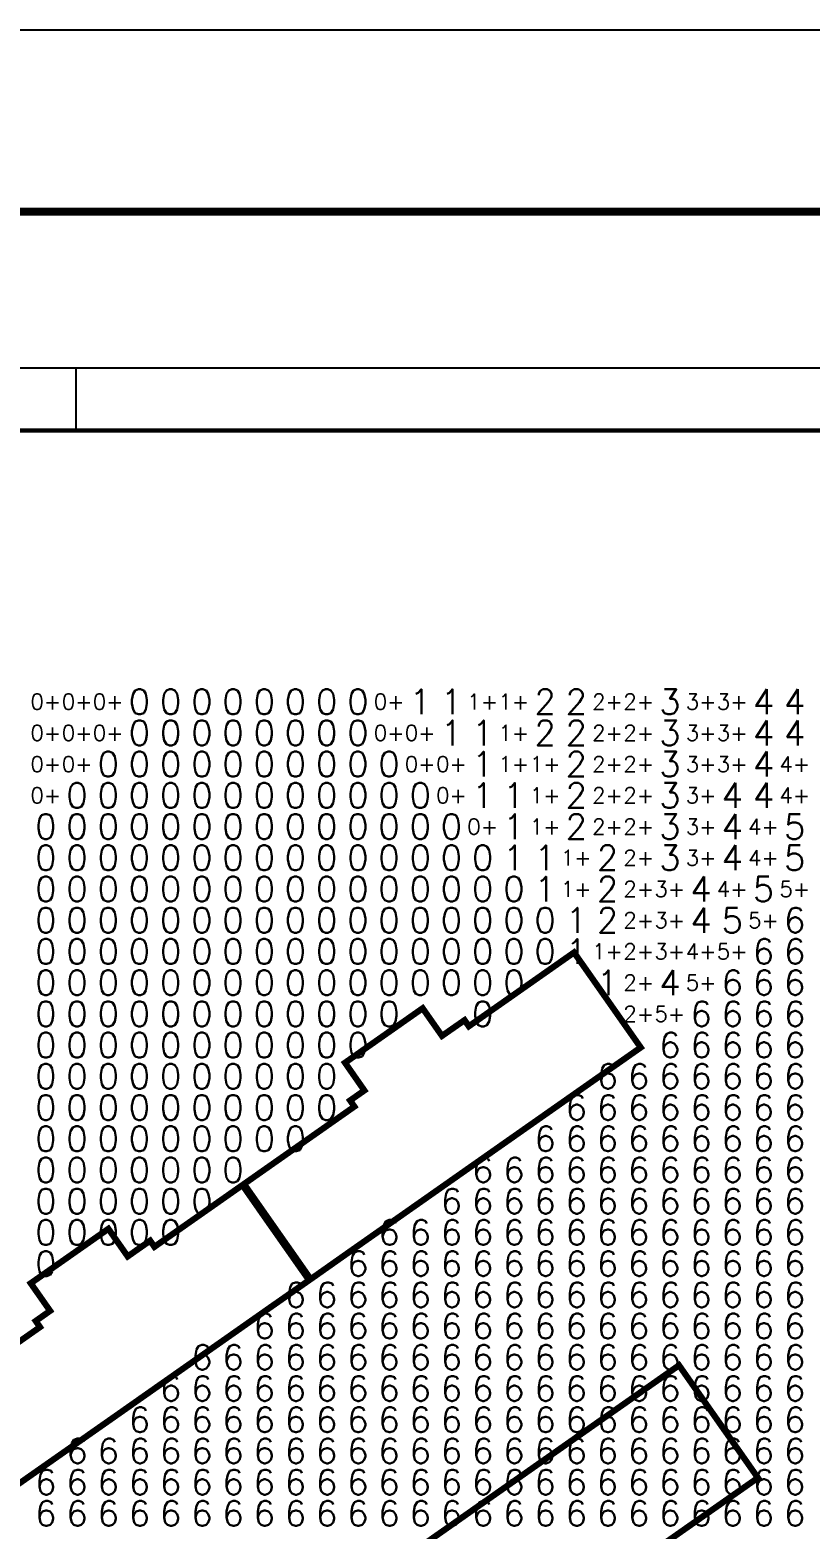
# Model space of a CAD drawing. Extents: x 36524853 to 36525459, y 2743936 to 2747542.
# Drawn here: x 36525041.7 to 36525104.2, y 2746994.5 to 2747114.6 of the extents above; entities that cross this region are included whole.
import ezdxf
from ezdxf.enums import TextEntityAlignment as Align

# ---------------------------------------------------------------- set-up
doc = ezdxf.new("R2010")
doc.units = 0
doc.header["$LTSCALE"] = 1000
doc.header["$MEASUREMENT"] = 0
for name, color, linetype in [('0-规划建筑', 34, 'Continuous'), ('_0', 7, 'Continuous'), ('A0-11 图框-粗线', 16, 'Continuous'), ('A0-13 图框-细线', 7, 'Continuous'), ('TG_SUNTESTE', 7, 'Continuous'), ('立面', 255, 'Continuous')]:
    doc.layers.add(name, color=color, linetype=linetype)
doc.layers.add('yichutu', color=7, linetype='Continuous', true_color=0xffffff, plot=False)
doc.styles.add('_TCH_SUNANA', font='SIMPLEX', dxfattribs={"width": 0.8, "bigfont": 'HZTXT'})

# ---------------------------------------------------------------- blocks, each defined once
blk = doc.blocks.new('33')
at = {"layer": 'Defpoints'}
blk.add_lwpolyline([(36502158.808, 2731665.999), (36502400.933, 2731665.999), (36502400.933, 2731494.799), (36502158.808, 2731494.799)], close=True, dxfattribs=at)
at = {"layer": '立面', "color": 7, "const_width": 0.407}
blk.add_lwpolyline([(36502158.808, 2731656.815), (36502400.933, 2731656.821)], dxfattribs=at)
blk = doc.blocks.new('yct-420-297-420-297-1-3000.0')
at = {"layer": 'yichutu', "color": 7, "linetype": 'Continuous', "true_color": 0xffffff}
blk.add_lwpolyline([(0, 0), (0, 297), (420, 297), (420, 0)], close=True, dxfattribs=at)
blk = doc.blocks.new('A$C6202001D')
at = {"layer": 'A0-11 图框-粗线', "const_width": 70}
blk.add_lwpolyline([(58400, 41000), (2500, 41000), (2500, 1000), (58400, 1000)], close=True, dxfattribs=at)
at = {"layer": 'A0-13 图框-细线'}
blk.add_line((30450, 42000), (30450, 41000), dxfattribs=at)
blk.add_lwpolyline([(59400, 42000), (0, 42000), (0, 0), (59400, 0)], close=True, dxfattribs=at)

msp = doc.modelspace()

# ---------------------------------------------------------------- linework, layer by layer
at = {"layer": '0-规划建筑', "const_width": 0.5}
for points in [[(36525078.96, 2747024.88), (36525078.96, 2747024.88), (36525087.56, 2747030.91), (36525087.56, 2747030.91), (36525090.67, 2747033.09), (36525087.17, 2747038.08), (36525087.17, 2747038.08), (36525085.33, 2747040.7), (36525079.77, 2747036.8), (36525079.77, 2747036.8), (36525076.9, 2747034.79), (36525076.56, 2747035.28), (36525075.74, 2747034.71), (36525075.74, 2747034.71), (36525074.75, 2747034.02), (36525073.2, 2747036.23), (36525066.98, 2747031.87), (36525068.53, 2747029.65), (36525067.39, 2747028.85), (36525067.73, 2747028.36), (36525062.98, 2747025.03), (36525062.98, 2747025.03), (36525058.89, 2747022.16), (36525064.23, 2747014.54), (36525067.34, 2747016.73), (36525067.34, 2747016.73), (36525073.23, 2747020.86), (36525073.23, 2747020.86)], [(36525093.74, 2747007.64), (36525060.5, 2746984.33), (36525066.81, 2746975.32), (36525100.06, 2746998.63)]]:
    msp.add_lwpolyline(points, close=True, dxfattribs=at)
msp.add_lwpolyline([(36525039.04, 2746996.89), (36525042.15, 2746999.07), (36525042.15, 2746999.07), (36525048.05, 2747003.2), (36525048.05, 2747003.2), (36525053.78, 2747007.22), (36525053.78, 2747007.22), (36525060.98, 2747012.27), (36525060.98, 2747012.27), (36525064.1, 2747014.45), (36525060.59, 2747019.45), (36525060.59, 2747019.45), (36525058.76, 2747022.07), (36525051.71, 2747017.13), (36525051.37, 2747017.62), (36525050.55, 2747017.05), (36525050.55, 2747017.05), (36525049.57, 2747016.36), (36525048.02, 2747018.57), (36525041.8, 2747014.21), (36525043.35, 2747012), (36525042.2, 2747011.19), (36525042.54, 2747010.7), (36525033.7, 2747004.5)], dxfattribs=at)

# ---------------------------------------------------------------- block references
at = {"xscale": 0.005, "yscale": 0.005, "zscale": 0.005}
msp.add_blockref('A$C6202001D', (36524893.16, 2746877.5), dxfattribs=at)
at = {"layer": '_0', "xscale": 1.583838383838384, "yscale": 1.583838383838384, "zscale": 1.583838383838384}
msp.add_blockref('33', (-21288666.55, -1579402.89), dxfattribs=at)
at = {"layer": 'yichutu', "linetype": 'Continuous', "xscale": 0.9129735061014543, "yscale": 0.9129735061014543, "zscale": 0.9129735061014543}
msp.add_blockref('yct-420-297-420-297-1-3000.0', (36524853.67, 2746843.42), dxfattribs=at)

# ---------------------------------------------------------------- texts
at = {"layer": 'TG_SUNTESTE', "color": 1, "style": '_TCH_SUNANA'}
for s, height, p in [('0+', 1.25, (36525043.01, 2747060.78)), ('0+', 1.25, (36525045.51, 2747060.78)), ('0+', 1.25, (36525048.01, 2747060.78)), ('0', 2, (36525050.51, 2747060.78)), ('0', 2, (36525053.01, 2747060.78)), ('0', 2, (36525055.51, 2747060.78)), ('0', 2, (36525058.01, 2747060.78)), ('0', 2, (36525060.51, 2747060.78)), ('0', 2, (36525063.01, 2747060.78)), ('0', 2, (36525065.51, 2747060.78)), ('0', 2, (36525068.01, 2747060.78)), ('0+', 1.25, (36525070.51, 2747060.78)), ('0+', 1.25, (36525043.01, 2747058.28)), ('0+', 1.25, (36525045.51, 2747058.28)), ('0+', 1.25, (36525048.01, 2747058.28)), ('0', 2, (36525050.51, 2747058.28)), ('0', 2, (36525053.01, 2747058.28)), ('0', 2, (36525055.51, 2747058.28)), ('0', 2, (36525058.01, 2747058.28)), ('0', 2, (36525060.51, 2747058.28)), ('0', 2, (36525063.01, 2747058.28)), ('0', 2, (36525065.51, 2747058.28)), ('0', 2, (36525068.01, 2747058.28)), ('0+', 1.25, (36525070.51, 2747058.28)), ('0+', 1.25, (36525073.01, 2747058.28)), ('0+', 1.25, (36525043.01, 2747055.78)), ('0+', 1.25, (36525045.51, 2747055.78)), ('0', 2, (36525048.01, 2747055.78)), ('0', 2, (36525050.51, 2747055.78)), ('0', 2, (36525053.01, 2747055.78)), ('0', 2, (36525055.51, 2747055.78)), ('0', 2, (36525058.01, 2747055.78)), ('0', 2, (36525060.51, 2747055.78)), ('0', 2, (36525063.01, 2747055.78)), ('0', 2, (36525065.51, 2747055.78)), ('0', 2, (36525068.01, 2747055.78)), ('0', 2, (36525070.51, 2747055.78)), ('0+', 1.25, (36525073.01, 2747055.78)), ('0+', 1.25, (36525075.51, 2747055.78)), ('0+', 1.25, (36525043.01, 2747053.28)), ('0', 2, (36525045.51, 2747053.28)), ('0', 2, (36525048.01, 2747053.28)), ('0', 2, (36525050.51, 2747053.28)), ('0', 2, (36525053.01, 2747053.28)), ('0', 2, (36525055.51, 2747053.28)), ('0', 2, (36525058.01, 2747053.28)), ('0', 2, (36525060.51, 2747053.28)), ('0', 2, (36525063.01, 2747053.28)), ('0', 2, (36525065.51, 2747053.28)), ('0', 2, (36525068.01, 2747053.28)), ('0', 2, (36525070.51, 2747053.28)), ('0', 2, (36525073.01, 2747053.28)), ('0+', 1.25, (36525075.51, 2747053.28)), ('0', 2, (36525043.01, 2747050.78)), ('0', 2, (36525045.51, 2747050.78)), ('0', 2, (36525048.01, 2747050.78)), ('0', 2, (36525050.51, 2747050.78)), ('0', 2, (36525053.01, 2747050.78)), ('0', 2, (36525055.51, 2747050.78)), ('0', 2, (36525058.01, 2747050.78)), ('0', 2, (36525060.51, 2747050.78)), ('0', 2, (36525063.01, 2747050.78)), ('0', 2, (36525065.51, 2747050.78)), ('0', 2, (36525068.01, 2747050.78)), ('0', 2, (36525070.51, 2747050.78)), ('0', 2, (36525073.01, 2747050.78)), ('0', 2, (36525075.51, 2747050.78)), ('0+', 1.25, (36525078.01, 2747050.78)), ('0', 2, (36525043.01, 2747048.28)), ('0', 2, (36525045.51, 2747048.28)), ('0', 2, (36525048.01, 2747048.28)), ('0', 2, (36525050.51, 2747048.28)), ('0', 2, (36525053.01, 2747048.28)), ('0', 2, (36525055.51, 2747048.28)), ('0', 2, (36525058.01, 2747048.28)), ('0', 2, (36525060.51, 2747048.28)), ('0', 2, (36525063.01, 2747048.28)), ('0', 2, (36525065.51, 2747048.28)), ('0', 2, (36525068.01, 2747048.28)), ('0', 2, (36525070.51, 2747048.28)), ('0', 2, (36525073.01, 2747048.28)), ('0', 2, (36525075.51, 2747048.28)), ('0', 2, (36525078.01, 2747048.28)), ('0', 2, (36525043.01, 2747045.78)), ('0', 2, (36525045.51, 2747045.78)), ('0', 2, (36525048.01, 2747045.78)), ('0', 2, (36525050.51, 2747045.78)), ('0', 2, (36525053.01, 2747045.78)), ('0', 2, (36525055.51, 2747045.78)), ('0', 2, (36525058.01, 2747045.78)), ('0', 2, (36525060.51, 2747045.78)), ('0', 2, (36525063.01, 2747045.78)), ('0', 2, (36525065.51, 2747045.78)), ('0', 2, (36525068.01, 2747045.78)), ('0', 2, (36525070.51, 2747045.78)), ('0', 2, (36525073.01, 2747045.78)), ('0', 2, (36525075.51, 2747045.78)), ('0', 2, (36525078.01, 2747045.78)), ('0', 2, (36525080.51, 2747045.78)), ('0', 2, (36525043.01, 2747043.28)), ('0', 2, (36525045.51, 2747043.28)), ('0', 2, (36525048.01, 2747043.28)), ('0', 2, (36525050.51, 2747043.28)), ('0', 2, (36525053.01, 2747043.28)), ('0', 2, (36525055.51, 2747043.28)), ('0', 2, (36525058.01, 2747043.28)), ('0', 2, (36525060.51, 2747043.28)), ('0', 2, (36525063.01, 2747043.28)), ('0', 2, (36525065.51, 2747043.28)), ('0', 2, (36525068.01, 2747043.28)), ('0', 2, (36525070.51, 2747043.28)), ('0', 2, (36525073.01, 2747043.28)), ('0', 2, (36525075.51, 2747043.28)), ('0', 2, (36525078.01, 2747043.28)), ('0', 2, (36525080.51, 2747043.28)), ('0', 2, (36525083.01, 2747043.28)), ('0', 2, (36525043.01, 2747040.78)), ('0', 2, (36525045.51, 2747040.78)), ('0', 2, (36525048.01, 2747040.78)), ('0', 2, (36525050.51, 2747040.78)), ('0', 2, (36525053.01, 2747040.78)), ('0', 2, (36525055.51, 2747040.78)), ('0', 2, (36525058.01, 2747040.78)), ('0', 2, (36525060.51, 2747040.78)), ('0', 2, (36525063.01, 2747040.78)), ('0', 2, (36525065.51, 2747040.78)), ('0', 2, (36525068.01, 2747040.78)), ('0', 2, (36525070.51, 2747040.78)), ('0', 2, (36525073.01, 2747040.78)), ('0', 2, (36525075.51, 2747040.78)), ('0', 2, (36525078.01, 2747040.78)), ('0', 2, (36525080.51, 2747040.78)), ('0', 2, (36525083.01, 2747040.78)), ('0', 2, (36525043.01, 2747038.28)), ('0', 2, (36525045.51, 2747038.28)), ('0', 2, (36525048.01, 2747038.28)), ('0', 2, (36525050.51, 2747038.28)), ('0', 2, (36525053.01, 2747038.28)), ('0', 2, (36525055.51, 2747038.28)), ('0', 2, (36525058.01, 2747038.28)), ('0', 2, (36525060.51, 2747038.28)), ('0', 2, (36525063.01, 2747038.28)), ('0', 2, (36525065.51, 2747038.28)), ('0', 2, (36525068.01, 2747038.28)), ('0', 2, (36525070.51, 2747038.28)), ('0', 2, (36525073.01, 2747038.28)), ('0', 2, (36525075.51, 2747038.28)), ('0', 2, (36525078.01, 2747038.28)), ('0', 2, (36525080.51, 2747038.28)), ('0', 2, (36525043.01, 2747035.78)), ('0', 2, (36525045.51, 2747035.78)), ('0', 2, (36525048.01, 2747035.78)), ('0', 2, (36525050.51, 2747035.78)), ('0', 2, (36525053.01, 2747035.78)), ('0', 2, (36525055.51, 2747035.78)), ('0', 2, (36525058.01, 2747035.78)), ('0', 2, (36525060.51, 2747035.78)), ('0', 2, (36525063.01, 2747035.78)), ('0', 2, (36525065.51, 2747035.78)), ('0', 2, (36525068.01, 2747035.78)), ('0', 2, (36525070.51, 2747035.78)), ('0', 2, (36525078.01, 2747035.78)), ('0', 2, (36525043.01, 2747033.28)), ('0', 2, (36525045.51, 2747033.28)), ('0', 2, (36525048.01, 2747033.28)), ('0', 2, (36525050.51, 2747033.28)), ('0', 2, (36525053.01, 2747033.28)), ('0', 2, (36525055.51, 2747033.28)), ('0', 2, (36525058.01, 2747033.28)), ('0', 2, (36525060.51, 2747033.28)), ('0', 2, (36525063.01, 2747033.28)), ('0', 2, (36525065.51, 2747033.28)), ('0', 2, (36525068.01, 2747033.28)), ('0', 2, (36525043.01, 2747030.78)), ('0', 2, (36525045.51, 2747030.78)), ('0', 2, (36525048.01, 2747030.78)), ('0', 2, (36525050.51, 2747030.78)), ('0', 2, (36525053.01, 2747030.78)), ('0', 2, (36525055.51, 2747030.78)), ('0', 2, (36525058.01, 2747030.78)), ('0', 2, (36525060.51, 2747030.78)), ('0', 2, (36525063.01, 2747030.78)), ('0', 2, (36525065.51, 2747030.78)), ('0', 2, (36525043.01, 2747028.28)), ('0', 2, (36525045.51, 2747028.28)), ('0', 2, (36525048.01, 2747028.28)), ('0', 2, (36525050.51, 2747028.28)), ('0', 2, (36525053.01, 2747028.28)), ('0', 2, (36525055.51, 2747028.28)), ('0', 2, (36525058.01, 2747028.28)), ('0', 2, (36525060.51, 2747028.28)), ('0', 2, (36525063.01, 2747028.28)), ('0', 2, (36525065.51, 2747028.28)), ('0', 2, (36525043.01, 2747025.78)), ('0', 2, (36525045.51, 2747025.78)), ('0', 2, (36525048.01, 2747025.78)), ('0', 2, (36525050.51, 2747025.78)), ('0', 2, (36525053.01, 2747025.78)), ('0', 2, (36525055.51, 2747025.78)), ('0', 2, (36525058.01, 2747025.78)), ('0', 2, (36525060.51, 2747025.78)), ('0', 2, (36525063.01, 2747025.78)), ('0', 2, (36525043.01, 2747023.28)), ('0', 2, (36525045.51, 2747023.28)), ('0', 2, (36525048.01, 2747023.28)), ('0', 2, (36525050.51, 2747023.28)), ('0', 2, (36525053.01, 2747023.28)), ('0', 2, (36525055.51, 2747023.28)), ('0', 2, (36525058.01, 2747023.28)), ('0', 2, (36525043.01, 2747020.78)), ('0', 2, (36525045.51, 2747020.78)), ('0', 2, (36525048.01, 2747020.78)), ('0', 2, (36525050.51, 2747020.78)), ('0', 2, (36525053.01, 2747020.78)), ('0', 2, (36525055.51, 2747020.78)), ('0', 2, (36525043.01, 2747018.28)), ('0', 2, (36525045.51, 2747018.28)), ('0', 2, (36525048.01, 2747018.28)), ('0', 2, (36525050.51, 2747018.28)), ('0', 2, (36525053.01, 2747018.28)), ('0', 2, (36525043.01, 2747015.78))]:
    msp.add_text(s, height=height, dxfattribs=at).set_placement(p, align=Align.MIDDLE_CENTER)
at = {"layer": 'TG_SUNTESTE', "color": 2, "style": '_TCH_SUNANA'}
for s, height, p in [('1', 2, (36525073.01, 2747060.78)), ('1', 2, (36525075.51, 2747060.78)), ('1+', 1.25, (36525078.01, 2747060.78)), ('1+', 1.25, (36525080.51, 2747060.78)), ('1', 2, (36525075.51, 2747058.28)), ('1', 2, (36525078.01, 2747058.28)), ('1+', 1.25, (36525080.51, 2747058.28)), ('1', 2, (36525078.01, 2747055.78)), ('1+', 1.25, (36525080.51, 2747055.78)), ('1+', 1.25, (36525083.01, 2747055.78)), ('1', 2, (36525078.01, 2747053.28)), ('1', 2, (36525080.51, 2747053.28)), ('1+', 1.25, (36525083.01, 2747053.28)), ('1', 2, (36525080.51, 2747050.78)), ('1+', 1.25, (36525083.01, 2747050.78)), ('1', 2, (36525080.51, 2747048.28)), ('1', 2, (36525083.01, 2747048.28)), ('1+', 1.25, (36525085.51, 2747048.28)), ('1', 2, (36525083.01, 2747045.78)), ('1+', 1.25, (36525085.51, 2747045.78)), ('1', 2, (36525085.51, 2747043.28)), ('1', 2, (36525085.51, 2747040.78)), ('1+', 1.25, (36525088.01, 2747040.78)), ('1', 2, (36525088.01, 2747038.28))]:
    msp.add_text(s, height=height, dxfattribs=at).set_placement(p, align=Align.MIDDLE_CENTER)
at = {"layer": 'TG_SUNTESTE', "color": 3, "style": '_TCH_SUNANA'}
for s, height, p in [('2', 2, (36525083.01, 2747060.78)), ('2', 2, (36525085.51, 2747060.78)), ('2+', 1.25, (36525088.01, 2747060.78)), ('2+', 1.25, (36525090.51, 2747060.78)), ('2', 2, (36525083.01, 2747058.28)), ('2', 2, (36525085.51, 2747058.28)), ('2+', 1.25, (36525088.01, 2747058.28)), ('2+', 1.25, (36525090.51, 2747058.28)), ('2', 2, (36525085.51, 2747055.78)), ('2+', 1.25, (36525088.01, 2747055.78)), ('2+', 1.25, (36525090.51, 2747055.78)), ('2', 2, (36525085.51, 2747053.28)), ('2+', 1.25, (36525088.01, 2747053.28)), ('2+', 1.25, (36525090.51, 2747053.28)), ('2', 2, (36525085.51, 2747050.78)), ('2+', 1.25, (36525088.01, 2747050.78)), ('2+', 1.25, (36525090.51, 2747050.78)), ('2', 2, (36525088.01, 2747048.28)), ('2+', 1.25, (36525090.51, 2747048.28)), ('2', 2, (36525088.01, 2747045.78)), ('2+', 1.25, (36525090.51, 2747045.78)), ('2', 2, (36525088.01, 2747043.28)), ('2+', 1.25, (36525090.51, 2747043.28)), ('2+', 1.25, (36525090.51, 2747040.78)), ('2+', 1.25, (36525090.51, 2747038.28)), ('2+', 1.25, (36525090.51, 2747035.78))]:
    msp.add_text(s, height=height, dxfattribs=at).set_placement(p, align=Align.MIDDLE_CENTER)
at = {"layer": 'TG_SUNTESTE', "color": 4, "style": '_TCH_SUNANA'}
for s, height, p in [('3', 2, (36525093.01, 2747060.78)), ('3+', 1.25, (36525095.51, 2747060.78)), ('3+', 1.25, (36525098.01, 2747060.78)), ('3', 2, (36525093.01, 2747058.28)), ('3+', 1.25, (36525095.51, 2747058.28)), ('3+', 1.25, (36525098.01, 2747058.28)), ('3', 2, (36525093.01, 2747055.78)), ('3+', 1.25, (36525095.51, 2747055.78)), ('3+', 1.25, (36525098.01, 2747055.78)), ('3', 2, (36525093.01, 2747053.28)), ('3+', 1.25, (36525095.51, 2747053.28)), ('3', 2, (36525093.01, 2747050.78)), ('3+', 1.25, (36525095.51, 2747050.78)), ('3', 2, (36525093.01, 2747048.28)), ('3+', 1.25, (36525095.51, 2747048.28)), ('3+', 1.25, (36525093.01, 2747045.78)), ('3+', 1.25, (36525093.01, 2747043.28)), ('3+', 1.25, (36525093.01, 2747040.78))]:
    msp.add_text(s, height=height, dxfattribs=at).set_placement(p, align=Align.MIDDLE_CENTER)
at = {"layer": 'TG_SUNTESTE', "color": 5, "style": '_TCH_SUNANA'}
for s, height, p in [('4', 2, (36525100.51, 2747060.78)), ('4', 2, (36525103.01, 2747060.78)), ('4', 2, (36525100.51, 2747058.28)), ('4', 2, (36525103.01, 2747058.28)), ('4', 2, (36525100.51, 2747055.78)), ('4+', 1.25, (36525103.01, 2747055.78)), ('4', 2, (36525098.01, 2747053.28)), ('4', 2, (36525100.51, 2747053.28)), ('4+', 1.25, (36525103.01, 2747053.28)), ('4', 2, (36525098.01, 2747050.78)), ('4+', 1.25, (36525100.51, 2747050.78)), ('4', 2, (36525098.01, 2747048.28)), ('4+', 1.25, (36525100.51, 2747048.28)), ('4', 2, (36525095.51, 2747045.78)), ('4+', 1.25, (36525098.01, 2747045.78)), ('4', 2, (36525095.51, 2747043.28)), ('4+', 1.25, (36525095.51, 2747040.78)), ('4', 2, (36525093.01, 2747038.28))]:
    msp.add_text(s, height=height, dxfattribs=at).set_placement(p, align=Align.MIDDLE_CENTER)
at = {"layer": 'TG_SUNTESTE', "color": 6, "style": '_TCH_SUNANA'}
for s, height, p in [('5', 2, (36525103.01, 2747050.78)), ('5', 2, (36525103.01, 2747048.28)), ('5', 2, (36525100.51, 2747045.78)), ('5+', 1.25, (36525103.01, 2747045.78)), ('5', 2, (36525098.01, 2747043.28)), ('5+', 1.25, (36525100.51, 2747043.28)), ('5+', 1.25, (36525098.01, 2747040.78)), ('5+', 1.25, (36525095.51, 2747038.28)), ('5+', 1.25, (36525093.01, 2747035.78))]:
    msp.add_text(s, height=height, dxfattribs=at).set_placement(p, align=Align.MIDDLE_CENTER)
at = {"layer": 'TG_SUNTESTE', "color": 7, "style": '_TCH_SUNANA'}
for p in [(36525103.01, 2747043.28), (36525100.51, 2747040.78), (36525103.01, 2747040.78), (36525098.01, 2747038.28), (36525100.51, 2747038.28), (36525103.01, 2747038.28), (36525095.51, 2747035.78), (36525098.01, 2747035.78), (36525100.51, 2747035.78), (36525103.01, 2747035.78), (36525093.01, 2747033.28), (36525095.51, 2747033.28), (36525098.01, 2747033.28), (36525100.51, 2747033.28), (36525103.01, 2747033.28), (36525088.01, 2747030.78), (36525090.51, 2747030.78), (36525093.01, 2747030.78), (36525095.51, 2747030.78), (36525098.01, 2747030.78), (36525100.51, 2747030.78), (36525103.01, 2747030.78), (36525085.51, 2747028.28), (36525088.01, 2747028.28), (36525090.51, 2747028.28), (36525093.01, 2747028.28), (36525095.51, 2747028.28), (36525098.01, 2747028.28), (36525100.51, 2747028.28), (36525103.01, 2747028.28), (36525083.01, 2747025.78), (36525085.51, 2747025.78), (36525088.01, 2747025.78), (36525090.51, 2747025.78), (36525093.01, 2747025.78), (36525095.51, 2747025.78), (36525098.01, 2747025.78), (36525100.51, 2747025.78), (36525103.01, 2747025.78), (36525078.01, 2747023.28), (36525080.51, 2747023.28), (36525083.01, 2747023.28), (36525085.51, 2747023.28), (36525088.01, 2747023.28), (36525090.51, 2747023.28), (36525093.01, 2747023.28), (36525095.51, 2747023.28), (36525098.01, 2747023.28), (36525100.51, 2747023.28), (36525103.01, 2747023.28), (36525075.51, 2747020.78), (36525078.01, 2747020.78), (36525080.51, 2747020.78), (36525083.01, 2747020.78), (36525085.51, 2747020.78), (36525088.01, 2747020.78), (36525090.51, 2747020.78), (36525093.01, 2747020.78), (36525095.51, 2747020.78), (36525098.01, 2747020.78), (36525100.51, 2747020.78), (36525103.01, 2747020.78), (36525070.51, 2747018.28), (36525073.01, 2747018.28), (36525075.51, 2747018.28), (36525078.01, 2747018.28), (36525080.51, 2747018.28), (36525083.01, 2747018.28), (36525085.51, 2747018.28), (36525088.01, 2747018.28), (36525090.51, 2747018.28), (36525093.01, 2747018.28), (36525095.51, 2747018.28), (36525098.01, 2747018.28), (36525100.51, 2747018.28), (36525103.01, 2747018.28), (36525068.01, 2747015.78), (36525070.51, 2747015.78), (36525073.01, 2747015.78), (36525075.51, 2747015.78), (36525078.01, 2747015.78), (36525080.51, 2747015.78), (36525083.01, 2747015.78), (36525085.51, 2747015.78), (36525088.01, 2747015.78), (36525090.51, 2747015.78), (36525093.01, 2747015.78), (36525095.51, 2747015.78), (36525098.01, 2747015.78), (36525100.51, 2747015.78), (36525103.01, 2747015.78), (36525063.01, 2747013.28), (36525065.51, 2747013.28), (36525068.01, 2747013.28), (36525070.51, 2747013.28), (36525073.01, 2747013.28), (36525075.51, 2747013.28), (36525078.01, 2747013.28), (36525080.51, 2747013.28), (36525083.01, 2747013.28), (36525085.51, 2747013.28), (36525088.01, 2747013.28), (36525090.51, 2747013.28), (36525093.01, 2747013.28), (36525095.51, 2747013.28), (36525098.01, 2747013.28), (36525100.51, 2747013.28), (36525103.01, 2747013.28), (36525060.51, 2747010.78), (36525063.01, 2747010.78), (36525065.51, 2747010.78), (36525068.01, 2747010.78), (36525070.51, 2747010.78), (36525073.01, 2747010.78), (36525075.51, 2747010.78), (36525078.01, 2747010.78), (36525080.51, 2747010.78), (36525083.01, 2747010.78), (36525085.51, 2747010.78), (36525088.01, 2747010.78), (36525090.51, 2747010.78), (36525093.01, 2747010.78), (36525095.51, 2747010.78), (36525098.01, 2747010.78), (36525100.51, 2747010.78), (36525103.01, 2747010.78), (36525055.51, 2747008.28), (36525058.01, 2747008.28), (36525060.51, 2747008.28), (36525063.01, 2747008.28), (36525065.51, 2747008.28), (36525068.01, 2747008.28), (36525070.51, 2747008.28), (36525073.01, 2747008.28), (36525075.51, 2747008.28), (36525078.01, 2747008.28), (36525080.51, 2747008.28), (36525083.01, 2747008.28), (36525085.51, 2747008.28), (36525088.01, 2747008.28), (36525090.51, 2747008.28), (36525093.01, 2747008.28), (36525095.51, 2747008.28), (36525098.01, 2747008.28), (36525100.51, 2747008.28), (36525103.01, 2747008.28), (36525053.01, 2747005.78), (36525055.51, 2747005.78), (36525058.01, 2747005.78), (36525060.51, 2747005.78), (36525063.01, 2747005.78), (36525065.51, 2747005.78), (36525068.01, 2747005.78), (36525070.51, 2747005.78), (36525073.01, 2747005.78), (36525075.51, 2747005.78), (36525078.01, 2747005.78), (36525080.51, 2747005.78), (36525083.01, 2747005.78), (36525085.51, 2747005.78), (36525088.01, 2747005.78), (36525090.51, 2747005.78), (36525093.01, 2747005.78), (36525095.51, 2747005.78), (36525098.01, 2747005.78), (36525100.51, 2747005.78), (36525103.01, 2747005.78), (36525050.51, 2747003.28), (36525053.01, 2747003.28), (36525055.51, 2747003.28), (36525058.01, 2747003.28), (36525060.51, 2747003.28), (36525063.01, 2747003.28), (36525065.51, 2747003.28), (36525068.01, 2747003.28), (36525070.51, 2747003.28), (36525073.01, 2747003.28), (36525075.51, 2747003.28), (36525078.01, 2747003.28), (36525080.51, 2747003.28), (36525083.01, 2747003.28), (36525085.51, 2747003.28), (36525088.01, 2747003.28), (36525090.51, 2747003.28), (36525093.01, 2747003.28), (36525095.51, 2747003.28), (36525098.01, 2747003.28), (36525100.51, 2747003.28), (36525103.01, 2747003.28), (36525045.51, 2747000.78), (36525048.01, 2747000.78), (36525050.51, 2747000.78), (36525053.01, 2747000.78), (36525055.51, 2747000.78), (36525058.01, 2747000.78), (36525060.51, 2747000.78), (36525063.01, 2747000.78), (36525065.51, 2747000.78), (36525068.01, 2747000.78), (36525070.51, 2747000.78), (36525073.01, 2747000.78), (36525075.51, 2747000.78), (36525078.01, 2747000.78), (36525080.51, 2747000.78), (36525083.01, 2747000.78), (36525085.51, 2747000.78), (36525088.01, 2747000.78), (36525090.51, 2747000.78), (36525093.01, 2747000.78), (36525095.51, 2747000.78), (36525098.01, 2747000.78), (36525100.51, 2747000.78), (36525103.01, 2747000.78), (36525043.01, 2746998.28), (36525045.51, 2746998.28), (36525048.01, 2746998.28), (36525050.51, 2746998.28), (36525053.01, 2746998.28), (36525055.51, 2746998.28), (36525058.01, 2746998.28), (36525060.51, 2746998.28), (36525063.01, 2746998.28), (36525065.51, 2746998.28), (36525068.01, 2746998.28), (36525070.51, 2746998.28), (36525073.01, 2746998.28), (36525075.51, 2746998.28), (36525078.01, 2746998.28), (36525080.51, 2746998.28), (36525083.01, 2746998.28), (36525085.51, 2746998.28), (36525088.01, 2746998.28), (36525090.51, 2746998.28), (36525093.01, 2746998.28), (36525095.51, 2746998.28), (36525098.01, 2746998.28), (36525100.51, 2746998.28), (36525103.01, 2746998.28), (36525043.01, 2746995.78), (36525045.51, 2746995.78), (36525048.01, 2746995.78), (36525050.51, 2746995.78), (36525053.01, 2746995.78), (36525055.51, 2746995.78), (36525058.01, 2746995.78), (36525060.51, 2746995.78), (36525063.01, 2746995.78), (36525065.51, 2746995.78), (36525068.01, 2746995.78), (36525070.51, 2746995.78), (36525073.01, 2746995.78), (36525075.51, 2746995.78), (36525078.01, 2746995.78), (36525080.51, 2746995.78), (36525083.01, 2746995.78), (36525085.51, 2746995.78), (36525088.01, 2746995.78), (36525090.51, 2746995.78), (36525093.01, 2746995.78), (36525095.51, 2746995.78), (36525098.01, 2746995.78), (36525100.51, 2746995.78), (36525103.01, 2746995.78)]:
    msp.add_text('6', height=2, dxfattribs=at).set_placement(p, align=Align.MIDDLE_CENTER)

doc.saveas('drawing.dxf')
